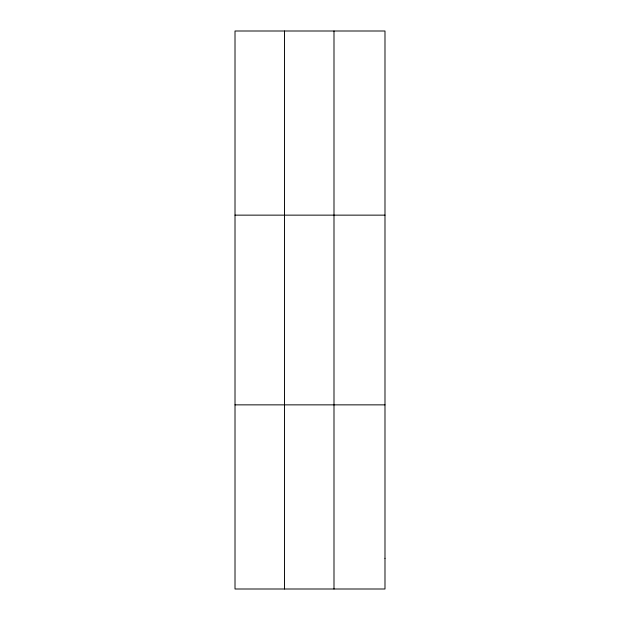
<?xml version="1.0" encoding="UTF-8"?>
<svg xmlns="http://www.w3.org/2000/svg" width="620" height="620" viewBox="0 0 620 620"><rect width="100%" height="100%" fill="white"/><g stroke="black" fill="none" stroke-linecap="round" stroke-linejoin="round"><path stroke-width="0.93" d="M284.502 31L284.502 589M333.994 31L333.994 589M235.011 215.14L384.989 215.14M235.011 404.86L384.989 404.86M384.989 558.31L384.989 589L235.011 589L235.011 31L384.989 31L384.989 558.31"/></g></svg>
